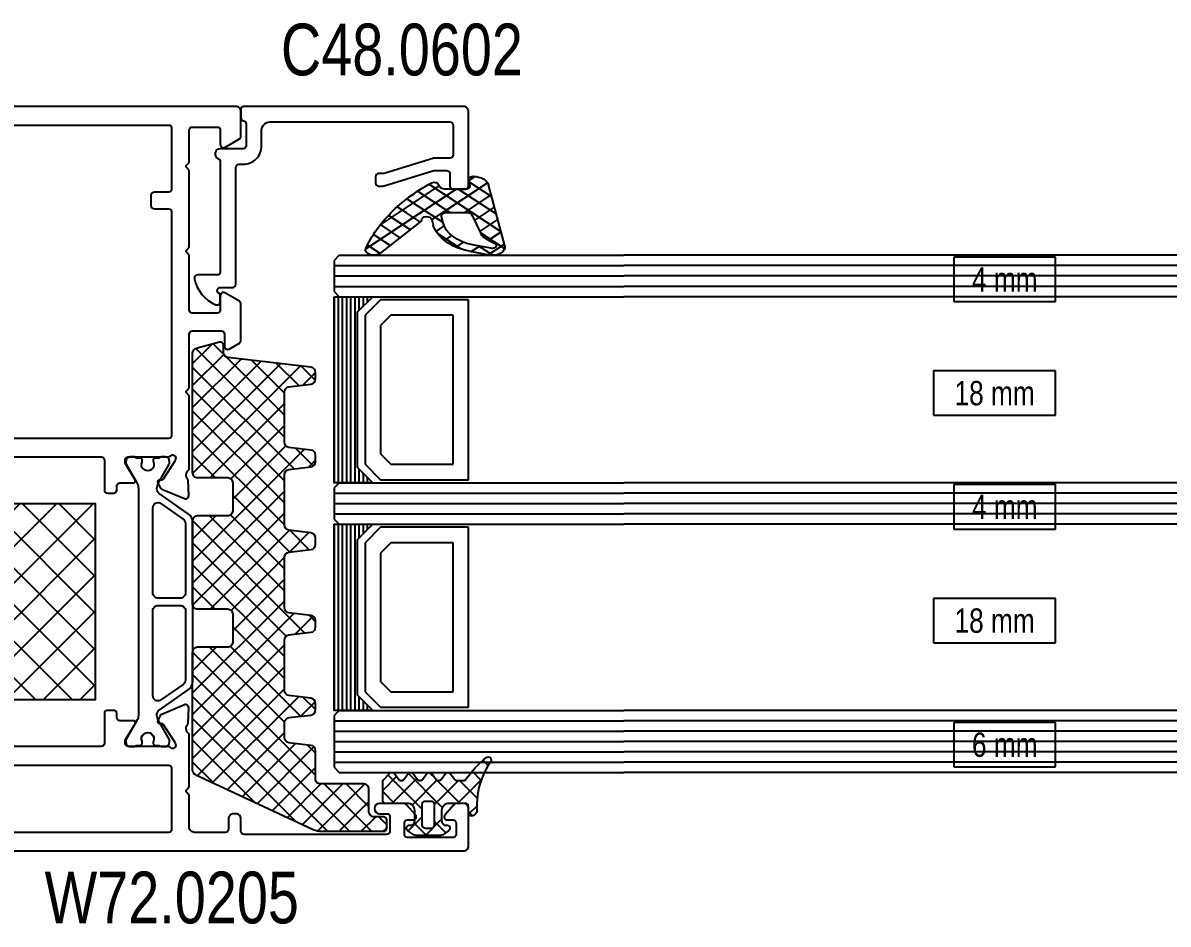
# Model space of a CAD drawing. Header units: millimetres. Extents: x -83618 to -12593, y -3271 to 55593.
# Drawn here: x -13627.3 to -13516.6, y -2825.1 to -2737.9 of the extents above; entities that cross this region are included whole.
import ezdxf
from ezdxf.enums import TextEntityAlignment as Align

# ---------------------------------------------------------------- set-up
doc = ezdxf.new("R2010")
doc.units = ezdxf.units.MM
doc.styles.add('ORGADATA', font='arial.ttf', dxfattribs={"oblique": 1})

# ---------------------------------------------------------------- blocks, each defined once
blk = doc.blocks.new('*U97')
at = {"color": 7, "linetype": 'Continuous'}
for p, q in [((10431.460019, 6031.571292), (10447.104642, 6047.215914)), ((10431.460019, 6035.106826), (10443.569108, 6047.215914)), ((10431.460019, 6038.64236), (10440.033574, 6047.215914)), ((10431.460019, 6042.177893), (10436.49804, 6047.215914)), ((10431.460019, 6045.713427), (10432.962506, 6047.215914)), ((10431.460019, 6028.035758), (10450.459981, 6047.035719)), ((10432.782311, 6047.215914), (10450.459981, 6029.538245)), ((10436.317845, 6047.215914), (10450.459981, 6033.073779)), ((10439.853379, 6047.215914), (10450.459981, 6036.609313)), ((10443.388913, 6047.215914), (10450.459981, 6040.144847)), ((10446.924447, 6047.215914), (10450.459981, 6043.68038)), ((10431.460019, 6045.002673), (10450.459981, 6026.002711)), ((10431.460019, 6024.500224), (10450.459981, 6043.500186)), ((10431.460019, 6041.467139), (10450.459981, 6022.467177)), ((10431.460019, 6020.96469), (10450.459981, 6039.964652)), ((10431.460019, 6037.931605), (10450.459981, 6018.931643)), ((10431.460019, 6017.429156), (10450.459981, 6036.429118)), ((10431.460019, 6034.396071), (10450.459981, 6015.396109)), ((10432.782311, 6015.215914), (10450.459981, 6032.893584)), ((10431.460019, 6030.860537), (10447.104642, 6015.215914)), ((10436.317845, 6015.215914), (10450.459981, 6029.35805)), ((10431.460019, 6027.325003), (10443.569108, 6015.215914)), ((10439.853379, 6015.215914), (10450.459981, 6025.822516)), ((10431.460019, 6023.789469), (10440.033574, 6015.215914)), ((10443.388913, 6015.215914), (10450.459981, 6022.286982)), ((10431.460019, 6020.253935), (10436.49804, 6015.215914)), ((10446.924447, 6015.215914), (10450.459981, 6018.751448)), ((10431.460019, 6016.718401), (10432.962506, 6015.215914)), ((10450.45291, 6015.208843), (10450.467052, 6015.222985))]:
    blk.add_line(p, q, dxfattribs=at)
blk = doc.blocks.new('ATN-W72-0205', base_point=(10416.86, 5994.3))
at = {"color": 1, "linetype": 'Continuous'}
for points in [[(10416.86, 6016.8), (10416.86, 6082.8, -0.414312), (10417.360167, 6083.3), (10420.96, 6083.3, -0.414214), (10421.46, 6082.8), (10421.46, 6082.22517, -0.214783), (10421.291389, 6081.850762), (10420.358833, 6081.025355, -0.646742), (10419.86, 6081.250302), (10419.86, 6081.8, 0.414214), (10419.56, 6082.1), (10418.46, 6082.1, 0.414214), (10418.16, 6081.8), (10418.16, 6077.4, 0.414214), (10418.46, 6077.1), (10419.56, 6077.1, 0.414214), (10419.86, 6077.4), (10419.86, 6077.95, -0.646515), (10420.358916, 6078.174572), (10421.291389, 6077.349238, -0.214783), (10421.46, 6076.97483), (10421.46, 6074.7, -1), (10420.46, 6074.7), (10420.46, 6075.4, 0.414299), (10420.159913, 6075.7), (10418.76, 6075.7, 0.414299), (10418.46, 6075.399913), (10418.46, 6061.6, 0.414313), (10418.760102, 6061.3), (10419.96, 6061.3, -0.414256), (10420.46, 6060.799928), (10420.46, 6060.6, -0.414214), (10419.96, 6060.1), (10418.96, 6060.1, 0.414333), (10418.66, 6059.799878), (10418.66, 6056.8, 0.414214), (10419.16, 6056.3), (10422.194315, 6056.3, -0.199017), (10422.335793, 6056.241364), (10422.518579, 6056.058579, 0.198951), (10422.66003, 6056, 0.198951), (10422.801463, 6056.05862), (10422.984264, 6056.241421, -0.199078), (10423.125813, 6056.3), (10428.165222, 6056.3, 0.334069), (10428.955045, 6056.030466, -0.264652), (10429.206956, 6056.187397), (10430.701184, 6056.246737, -0.548826), (10430.989724, 6055.830901), (10430.073142, 6053.642511, -0.176435), (10429.933796, 6053.491703), (10429.476479, 6053.255924, -0.577643), (10429.185064, 6053.443376), (10429.193292, 6053.61621, 0.268083), (10429.101558, 6053.794028), (10427.37507, 6054.903513, 0.065641), (10427.304112, 6054.936925), (10427.151339, 6054.985757), (10427.06, 6055, 0.6885), (10426.86, 6054.476393, -0.213538), (10426.96, 6054.252652), (10426.96, 6050.4, 0.414449), (10427.260241, 6050.1), (10427.475923, 6050.1, 0.137642), (10427.631994, 6050.143794), (10429.156061, 6051.07087, -0.58523), (10429.46, 6050.899867), (10429.46, 6049.6, 0.414288), (10429.760076, 6049.3), (10430.16, 6049.3, -0.414214), (10430.46, 6049), (10430.46, 6048.4, -0.414214), (10430.16, 6048.1), (10427.26, 6048.1, 0.414345), (10426.96, 6047.799865), (10426.96, 6018.8, 0.414345), (10427.260135, 6018.5), (10430.16, 6018.5, -0.414296), (10430.46, 6018.199916), (10430.46, 6017.6, -0.414214), (10430.16, 6017.3), (10429.76, 6017.3, 0.414319), (10429.46, 6016.999892), (10429.46, 6015.7, -0.58523), (10429.155948, 6015.529199), (10427.631831, 6016.456306, 0.13748), (10427.475923, 6016.5), (10427.26, 6016.5, 0.414214), (10426.96, 6016.2), (10426.96, 6012.347214, -0.213422), (10426.86, 6012.123607, 0.6885), (10427.06, 6011.6), (10427.151339, 6011.614243), (10427.304223, 6011.66311, 0.065614), (10427.375141, 6011.696533), (10429.101642, 6012.806026, 0.267949), (10429.193292, 6012.98379), (10429.185055, 6013.156799, -0.577628), (10429.476627, 6013.343999), (10429.933908, 6013.10824, -0.176593), (10430.073262, 6012.957204), (10430.989798, 6010.768923, -0.548899), (10430.700926, 6010.353273), (10429.206956, 6010.412603, -0.264652), (10428.955045, 6010.569534, 0.334069), (10428.165222, 6010.3), (10427.06, 6010.3, 0.6885), (10426.86, 6009.776393, -0.213543), (10426.96, 6009.552647), (10426.96, 6007.8, -0.414214), (10426.46, 6007.3), (10425.46, 6007.3, -0.414214), (10424.96, 6007.8), (10424.96, 6016, 0.41433), (10424.659881, 6016.3), (10422.125685, 6016.3, -0.199066), (10421.984181, 6016.358662), (10421.801421, 6016.541421, 0.414363), (10421.518506, 6016.541349), (10421.335736, 6016.358579, -0.198989), (10421.194256, 6016.3), (10417.36, 6016.3, -0.414349), (10416.86, 6016.8)], [(10488.86, 6060.8), (10488.86, 5994.8, -0.414253), (10488.359932, 5994.3), (10484.76, 5994.3, -0.414341), (10484.26, 5994.800218), (10484.26, 5995.37483, -0.214906), (10484.428787, 5995.749394), (10485.361167, 5996.574645, -0.646646), (10485.86, 5996.349779), (10485.86, 5995.8, 0.414399), (10486.160189, 5995.5), (10487.26, 5995.5, 0.41429), (10487.56, 5995.800078), (10487.56, 6000.2, 0.414322), (10487.259889, 6000.5), (10486.16, 6000.5, 0.41443), (10485.86, 6000.199778), (10485.86, 5999.65, -0.646516), (10485.361083, 5999.425429), (10484.428611, 6000.250762, -0.214783), (10484.26, 6000.62517), (10484.26, 6002.9, -1), (10485.26, 6002.9), (10485.26, 6002.2, 0.414384), (10485.560174, 6001.9), (10486.96, 6001.9, 0.414214), (10487.26, 6002.2), (10487.26, 6016, 0.414214), (10486.96, 6016.3), (10484.525685, 6016.3, -0.199066), (10484.384181, 6016.358662), (10484.201421, 6016.541421, 0.4143), (10483.918537, 6016.54138), (10483.735736, 6016.358579, -0.199001), (10483.594246, 6016.3), (10481.06, 6016.3, 0.41428), (10480.76, 6015.999932), (10480.76, 6010.8, -0.414261), (10480.259918, 6010.3), (10468.325685, 6010.3, -0.19919), (10468.184113, 6010.35873), (10468.001421, 6010.541421, 0.41458), (10467.718402, 6010.541244), (10467.535736, 6010.358579, -0.198989), (10467.394256, 6010.3), (10453.754778, 6010.3, 0.334069), (10452.964955, 6010.569534, -0.264652), (10452.713044, 6010.412603), (10451.218816, 6010.353263, -0.548687), (10450.930226, 6010.768981), (10451.846858, 6012.957489, -0.176378), (10451.986145, 6013.108267), (10452.443521, 6013.344076, -0.577766), (10452.734933, 6013.15655), (10452.726708, 6012.98379, 0.268062), (10452.818428, 6012.80598), (10454.54493, 6011.696487, 0.065684), (10454.615937, 6011.663059), (10454.768661, 6011.614243), (10454.86, 6011.6, 0.6885), (10455.06, 6012.123607, -0.213422), (10454.96, 6012.347214), (10454.96, 6016.2, 0.414475), (10454.659732, 6016.5), (10454.444077, 6016.5, 0.137682), (10454.287965, 6016.456182), (10452.763939, 6015.52913, -0.585007), (10452.46, 6015.7), (10452.46, 6017, 0.414319), (10452.159892, 6017.3), (10451.76, 6017.3, -0.414354), (10451.46, 6017.600144), (10451.46, 6018.2, -0.414436), (10451.760228, 6018.5), (10454.66, 6018.5, 0.414345), (10454.96, 6018.800135), (10454.96, 6047.8, 0.414345), (10454.659865, 6048.1), (10451.76, 6048.1, -0.414354), (10451.46, 6048.400144), (10451.46, 6049, -0.414459), (10451.760252, 6049.3), (10452.16, 6049.3, 0.414214), (10452.46, 6049.6), (10452.46, 6050.9, -0.585393), (10452.764135, 6051.070751), (10454.288169, 6050.143694, 0.137642), (10454.444268, 6050.1), (10454.66, 6050.1, 0.414457), (10454.96, 6050.400249), (10454.96, 6054.252786, -0.213422), (10455.06, 6054.476393, 0.6885), (10454.86, 6055), (10454.768661, 6054.985757), (10454.615777, 6054.93689, 0.06565), (10454.544823, 6054.903444), (10452.818358, 6053.793974, 0.268029), (10452.726711, 6053.61615), (10452.734945, 6053.443201, -0.577738), (10452.443314, 6053.256031), (10451.986092, 6053.49176, -0.176327), (10451.846858, 6053.642511), (10450.930202, 6055.831077, -0.548707), (10451.218897, 6056.246734), (10452.713044, 6056.187397, -0.264754), (10452.96501, 6056.030364, 0.334069), (10453.754891, 6056.300025), (10460.794315, 6056.3, -0.199219), (10460.935903, 6056.241254), (10461.118579, 6056.058579, 0.414473), (10461.401546, 6056.058704), (10461.584264, 6056.241421, -0.199076), (10461.725812, 6056.3), (10466.86, 6056.3, 0.414279), (10467.16, 6056.600067), (10467.16, 6059.4, 0.414284), (10466.859928, 6059.7), (10465.66, 6059.7, -0.577472), (10465.400247, 6060.150095), (10465.977543, 6061.15, -0.268011), (10466.23742, 6061.3), (10469.75171, 6061.3, -0.268011), (10470.011552, 6061.14994), (10470.819808, 6059.75, -0.577423), (10470.559935, 6059.3), (10469.16, 6059.3, 0.414214), (10468.86, 6059), (10468.86, 6056.6, 0.414325), (10469.160114, 6056.3), (10474.394315, 6056.3, -0.198998), (10474.535783, 6056.241375), (10474.718579, 6056.058579, 0.414214), (10475.001421, 6056.058579), (10475.184264, 6056.241421, -0.199076), (10475.325812, 6056.3), (10482.594315, 6056.3, -0.199153), (10482.735867, 6056.24129), (10482.918579, 6056.058579, 0.414487), (10483.201553, 6056.058711), (10483.384264, 6056.241421, -0.199045), (10483.525788, 6056.3), (10486.56, 6056.3, 0.414292), (10486.86, 6056.60008), (10486.86, 6059, 0.414214), (10486.56, 6059.3), (10485.16, 6059.3, -0.577444), (10484.900235, 6059.750073), (10485.708483, 6061.15, -0.267983), (10485.968328, 6061.3), (10488.36, 6061.3, -0.414214), (10488.86, 6060.8)], [(10424.859917, 6054.6), (10418.96, 6054.6, 0.414294), (10418.66, 6054.299917), (10418.66, 6018.3, 0.414214), (10418.96, 6018), (10424.86, 6018, 0.414214), (10425.16, 6018.3), (10425.16, 6054.3, 0.414294), (10424.859917, 6054.6)], [(10456.847914, 6054.512179, 0.198969), (10456.76, 6054.3), (10456.76, 6012.300222, 0.41443), (10457.06, 6012), (10478.65991, 6012, 0.414302), (10478.96, 6012.3), (10478.96, 6019.7, -0.414298), (10479.260086, 6020), (10480.259739, 6020, -0.414468), (10480.56, 6019.7), (10480.56, 6018.300123, 0.414334), (10480.86, 6018), (10486.76, 6018, 0.414214), (10487.06, 6018.3), (10487.06, 6054.299917, 0.414294), (10486.76, 6054.6), (10480.860083, 6054.6, 0.414294), (10480.56, 6054.3), (10480.56, 6052.900261, -0.414468), (10480.26, 6052.6), (10479.26021, 6052.6, -0.414418), (10478.96, 6052.9), (10478.96, 6054.299877, 0.414334), (10478.66, 6054.6), (10457.060132, 6054.6, 0.198969), (10456.847914, 6054.512179)]]:
    blk.add_lwpolyline(points, format="xyb", close=True, dxfattribs=at)
at = {"color": 4, "linetype": 'Continuous'}
for points in [[(10433.274834, 6056.636843), (10448.645166, 6056.636843, -0.244698), (10449.464318, 6056.210419), (10451.434087, 6053.397297, 0.120638), (10451.612908, 6053.240518, 0.120638), (10451.843931, 6053.184086), (10451.95359, 6053.184086, 0.131705), (10452.45377, 6053.318164), (10454.25359, 6054.357291, -0.131758), (10454.353673, 6054.384086), (10454.56, 6054.384086, -0.414325), (10454.96, 6053.983933), (10454.96, 6053.584086, -0.236063), (10454.860004, 6053.384088), (10454.86, 6053.059083, -0.4444), (10454.584553, 6052.810384, -0.131865), (10454.456601, 6052.831066, 1.547503), (10454.456428, 6051.737027, -0.13206), (10454.584553, 6051.757787, -0.444404), (10454.86, 6051.509086), (10454.86, 6051.184086, -0.267949), (10454.96, 6051.01088), (10454.96, 6050.584086, -0.414214), (10454.56, 6050.184086), (10454.35359, 6050.184086, -0.13748), (10454.249651, 6050.213215), (10452.763939, 6051.07087), (10452.453843, 6051.249965, 0.131747), (10451.953511, 6051.384086), (10429.96641, 6051.384086, 0.131667), (10429.466359, 6051.250082), (10427.66641, 6050.210881, -0.131652), (10427.56641, 6050.184086), (10427.36, 6050.184086, -0.414268), (10426.96, 6050.58416), (10426.96, 6051.01088, -0.267949), (10427.06, 6051.184086), (10427.06, 6051.509086, -0.444563), (10427.335579, 6051.757774, -0.13206), (10427.46368, 6051.736949, 1.547233), (10427.463443, 6052.831116, -0.132059), (10427.33532, 6052.810424, -0.444568), (10427.060053, 6053.059345), (10427.059996, 6053.384088, -0.236063), (10426.96, 6053.584086), (10426.96, 6053.984086, -0.414214), (10427.36, 6054.384086), (10427.56641, 6054.384086, -0.131802), (10427.666512, 6054.357232), (10429.46641, 6053.31806, 0.13167), (10429.96648, 6053.184086), (10430.076337, 6053.184086, 0.244735), (10430.485952, 6053.397354), (10432.455682, 6056.210419, -0.244698), (10433.274834, 6056.636843)], [(10440.61, 6053.284283), (10440.61, 6055.436843, 0.41428), (10440.109887, 6055.936843), (10433.378947, 6055.936843, 0.244698), (10432.969371, 6055.723631), (10431.46107, 6053.569554, 0.60687), (10431.870726, 6052.782765), (10440.11008, 6052.784086, 0.414282), (10440.61, 6053.284283)], [(10450.492786, 6053.05175, 0.279761), (10450.45893, 6053.569554), (10448.950629, 6055.723631, 0.244698), (10448.541053, 6055.936843), (10441.81016, 6055.936843, 0.414308), (10441.31, 6055.436843), (10441.31, 6053.284086, 0.414261), (10441.81008, 6052.784086), (10450.049036, 6052.782765, 0.279761), (10450.492786, 6053.05175)], [(10448.645166, 6009.963157), (10433.274834, 6009.963157, -0.244712), (10432.455653, 6010.389622), (10430.485913, 6013.202703, 0.120571), (10430.307211, 6013.35942, 0.120571), (10430.076337, 6013.415914), (10429.96641, 6013.415914, 0.131652), (10429.46641, 6013.28194), (10427.66641, 6012.242709, -0.131652), (10427.56641, 6012.215914), (10427.36, 6012.215914, -0.414214), (10426.96, 6012.615914), (10426.96, 6013.015914, -0.236063), (10427.059996, 6013.215912), (10427.06, 6013.540917, -0.4444), (10427.335447, 6013.789616, -0.132059), (10427.463573, 6013.768855, 1.547233), (10427.463572, 6014.862973, -0.13206), (10427.335447, 6014.842213, -0.444563), (10427.06, 6015.091047), (10427.06, 6015.415914, -0.267949), (10426.96, 6015.58912), (10426.96, 6016.015914, -0.414318), (10427.360143, 6016.415914), (10427.56641, 6016.415914, -0.131758), (10427.666482, 6016.389078), (10429.46641, 6015.349889, 0.131701), (10429.966601, 6015.215914), (10451.95359, 6015.215914, 0.131756), (10452.453941, 6015.350092), (10452.763939, 6015.52913), (10454.249651, 6016.386785, -0.137645), (10454.353719, 6016.415914), (10454.56, 6016.415914, -0.414307), (10454.96, 6016.015786), (10454.96, 6015.58912, -0.131652), (10454.933205, 6015.48912, -0.131652), (10454.86, 6015.415914), (10454.86, 6015.090914, -0.444404), (10454.584553, 6014.842213, -0.13206), (10454.456428, 6014.862973, 1.547503), (10454.456601, 6013.768934, -0.131865), (10454.584553, 6013.789616, -0.4444), (10454.86, 6013.540917), (10454.860004, 6013.215912, -0.236224), (10454.96, 6013.015762), (10454.96, 6012.615914, -0.414307), (10454.559872, 6012.215914), (10454.35359, 6012.215914, -0.131785), (10454.253499, 6012.242762), (10452.45359, 6013.28194, 0.13167), (10451.95352, 6013.415914), (10451.843663, 6013.415914, 0.24475), (10451.434031, 6013.202622), (10449.464318, 6010.389581, -0.244698), (10448.645166, 6009.963157)], [(10431.427159, 6013.548145, 0.279697), (10431.46107, 6013.030446), (10432.969371, 6010.876369, 0.244698), (10433.378947, 6010.663157), (10440.11, 6010.663157, 0.41428), (10440.61, 6011.16327), (10440.61, 6013.315801, 0.414233), (10440.11008, 6013.815914), (10431.870726, 6013.817235, 0.279697), (10431.427159, 6013.548145)], [(10450.049274, 6013.817235), (10441.810178, 6013.815914, 0.414318), (10441.31, 6013.315914), (10441.31, 6011.163343, 0.414322), (10441.81, 6010.663157), (10448.541053, 6010.663157, 0.244772), (10448.950708, 6010.876482), (10450.458884, 6013.030381, 0.606925), (10450.049274, 6013.817235)]]:
    blk.add_lwpolyline(points, format="xyb", close=True, dxfattribs=at)
at = {"color": 7, "linetype": 'Continuous'}
blk.add_lwpolyline([(10450.459981, 6015.215914), (10450.459981, 6047.215914), (10431.460019, 6047.215914), (10431.460019, 6015.215914), (10450.459981, 6015.215914)], close=True, dxfattribs=at)
at = {"color": 7}
blk.add_blockref('*U97', (0, 0), dxfattribs=at)
blk = doc.blocks.new('*U20')
at = {"color": 3, "linetype": 'Continuous'}
for p, q in [((2413.38, 1118.497931), (2413.732069, 1118.85)), ((2414.023952, 1118.85), (2414.78, 1118.093952)), ((2413.38, 1116.37661), (2414.78, 1117.77661)), ((2413.38, 1117.372632), (2417.966, 1112.786632)), ((2413.38, 1114.25529), (2416.24871, 1117.124)), ((2415.749952, 1117.124), (2417.966, 1114.907952)), ((2413.419168, 1112.173138), (2417.95817, 1116.71214)), ((2413.38, 1115.251312), (2428.581312, 1100.05)), ((2414.051322, 1110.683971), (2417.966, 1114.598649)), ((2413.38, 1113.129991), (2426.459991, 1100.05)), ((2414.725933, 1109.237262), (2417.966, 1112.477329)), ((2415.400545, 1107.790553), (2419.559991, 1111.95)), ((2416.075156, 1106.343844), (2421.542456, 1111.811144)), ((2418.802632, 1111.95), (2430.702142, 1100.05049)), ((2420.923952, 1111.95), (2421.738627, 1111.135325)), ((2424.50886, 1110.534907), (2425.901513, 1111.927561)), ((2425.166593, 1111.95), (2426.336687, 1110.779906)), ((2432.443416, 1109.984182), (2434.176241, 1111.717008)), ((2433.651875, 1111.95), (2434.271239, 1111.330635)), ((2448.599089, 1111.290613), (2449.258476, 1111.95)), ((2448.712967, 1111.73815), (2450.426922, 1110.024195)), ((2456.533645, 1110.739888), (2457.743758, 1111.95)), ((2457.001145, 1111.935253), (2458.361474, 1110.574924)), ((2424.503702, 1110.491571), (2431.26556, 1103.729713)), ((2432.5554, 1110.925154), (2443.428223, 1100.052331)), ((2439.479797, 1100.05), (2450.323443, 1110.893647)), ((2440.377972, 1109.433457), (2442.271742, 1111.327227)), ((2440.607099, 1111.358737), (2442.49237, 1109.473466)), ((2447.976011, 1100.060933), (2458.375144, 1110.460066)), ((2414.354178, 1110.034493), (2424.338671, 1100.05)), ((2416.749767, 1104.897135), (2421.874129, 1110.021497)), ((2418.09899, 1102.003718), (2426.39396, 1110.298687)), ((2424.630554, 1100.05), (2434.445661, 1109.865106)), ((2434.88, 1101.814164), (2442.497361, 1109.431526)), ((2440.381491, 1109.463024), (2445.894515, 1103.95)), ((2448.433189, 1109.896607), (2458.279797, 1100.05)), ((2456.484887, 1110.330191), (2458.648053, 1108.167025)), ((2417.424379, 1103.450426), (2422.923952, 1108.95)), ((2418.773602, 1100.557009), (2427.166593, 1108.95)), ((2420.387913, 1100.05), (2429.287913, 1108.95)), ((2422.509234, 1100.05), (2431.409234, 1108.95)), ((2423.921864, 1108.952088), (2431.18, 1101.693952)), ((2426.751875, 1100.05), (2435.651875, 1108.95)), ((2428.166593, 1108.95), (2433.166593, 1103.95)), ((2430.287913, 1108.95), (2439.187913, 1100.05)), ((2432.245945, 1109.113289), (2441.309234, 1100.05)), ((2432.773195, 1103.95), (2437.773195, 1108.95)), ((2434.740736, 1103.796221), (2439.894855, 1108.95034)), ((2435.253439, 1100.066283), (2444.137156, 1108.95)), ((2436.651875, 1108.95), (2443.88, 1101.721875)), ((2437.358476, 1100.05), (2446.258476, 1108.95)), ((2438.773195, 1108.95), (2443.9771, 1103.746094)), ((2443.015836, 1108.95), (2451.915836, 1100.05)), ((2445.137156, 1108.95), (2454.037156, 1100.05)), ((2445.501117, 1103.95), (2450.646402, 1109.095285)), ((2447.258476, 1108.95), (2456.158476, 1100.05)), ((2447.454135, 1103.781697), (2452.622437, 1108.95)), ((2447.58, 1101.786242), (2454.743758, 1108.95)), ((2450.086398, 1100.05), (2458.600763, 1108.564365)), ((2451.501117, 1108.95), (2460.067841, 1100.383276)), ((2453.622437, 1108.95), (2459.26246, 1103.309978)), ((2455.743758, 1108.95), (2458.934631, 1105.759126)), ((2416.207658, 1106.059693), (2422.217351, 1100.05)), ((2452.207719, 1100.05), (2458.826382, 1106.668663)), ((2454.329039, 1100.05), (2459.052001, 1104.772962)), ((2456.450359, 1100.05), (2459.494865, 1103.094506)), ((2459.461059, 1103.111378), (2460.517375, 1102.055062)), ((2418.061138, 1102.084893), (2420.09603, 1100.05)), ((2428.873195, 1100.05), (2431.18, 1102.356805)), ((2434.88, 1102.236593), (2437.066593, 1100.05)), ((2441.601117, 1100.05), (2443.88, 1102.328883)), ((2447.58, 1102.264515), (2449.794515, 1100.05)), ((2458.57168, 1100.05), (2460.495645, 1101.973965))]:
    blk.add_line(p, q, dxfattribs=at)
blk = doc.blocks.new('ATN-W72-0911', base_point=(2413.38, 1100.05))
at = {"color": 3, "linetype": 'Continuous'}
blk.add_lwpolyline([(2433.753492, 1111.95, -0.379935), (2434.25, 1111.509091), (2434.502098, 1109.390909, 0.379928), (2434.998594, 1108.95), (2439.876413, 1108.95, 0.37993), (2440.372909, 1109.390912), (2440.624992, 1111.509088, -0.37993), (2441.121488, 1111.95), (2441.753602, 1111.95, -0.379928), (2442.250098, 1111.509091), (2442.502195, 1109.390909, 0.379928), (2442.998691, 1108.95), (2447.876511, 1108.95, 0.37993), (2448.373007, 1109.390912), (2448.625089, 1111.509088, -0.379948), (2449.121618, 1111.95), (2449.753699, 1111.95, -0.37994), (2450.250198, 1111.50907), (2450.502293, 1109.390909, 0.379945), (2450.998818, 1108.95), (2455.876608, 1108.95, 0.379937), (2456.373106, 1109.390925), (2456.625187, 1111.509088, -0.379944), (2457.121708, 1111.95), (2457.753797, 1111.95, -0.379945), (2458.250297, 1111.509062), (2459.204586, 1103.490909, 0.379935), (2459.701093, 1103.05), (2460.393, 1103.05, -0.493178), (2460.68277, 1102.672324), (2460.079419, 1100.42059, -0.339454), (2459.596457, 1100.05), (2448.08, 1100.05, -0.414226), (2447.58, 1100.550021), (2447.58, 1103.45, 0.414214), (2447.08, 1103.95), (2444.38, 1103.95, 0.414223), (2443.88, 1103.449984), (2443.88, 1100.55, -0.414214), (2443.38, 1100.05), (2435.38, 1100.05, -0.414223), (2434.88, 1100.550015), (2434.88, 1103.45, 0.41424), (2434.379954, 1103.95), (2431.68, 1103.95, 0.414232), (2431.18, 1103.449968), (2431.18, 1100.55, -0.414214), (2430.68, 1100.05), (2419.328559, 1100.05, -0.291473), (2418.875405, 1100.338691), (2413.567384, 1111.721778, -0.10952), (2413.38, 1112.567034), (2413.38, 1118.55, -0.414267), (2413.680054, 1118.85), (2414.48, 1118.85, -0.414227), (2414.78, 1118.549987), (2414.78, 1117.624, 0.414214), (2415.28, 1117.124), (2417.466, 1117.124, -0.414214), (2417.966, 1116.624), (2417.966, 1112.45, 0.414238), (2418.466041, 1111.95), (2421.196659, 1111.95, -0.3792), (2421.693003, 1111.510355), (2421.951, 1109.389618, 0.379193), (2422.447356, 1108.95), (2423.876217, 1108.95, 0.37993), (2424.372714, 1109.390912), (2424.624796, 1111.509088, -0.379944), (2425.121316, 1111.95), (2425.753406, 1111.95, -0.379928), (2426.249902, 1111.509091), (2426.502, 1109.390909, 0.379947), (2426.998529, 1108.95), (2431.876315, 1108.95, 0.37993), (2432.372811, 1109.390912), (2432.624894, 1111.509088, -0.379945), (2433.121416, 1111.95), (2433.753492, 1111.95)], format="xyb", close=True, dxfattribs=at)
at = {"color": 7}
blk.add_blockref('*U20', (0, 0), dxfattribs=at)
blk = doc.blocks.new('ATN-C48-0602', base_point=(2573.81, 1322.63))
at = {"color": 1, "linetype": 'Continuous'}
blk.add_lwpolyline([(2585.61, 1340.13, -0.414247), (2585.31, 1340.430034), (2585.31, 1340.878886, -0.074332), (2585.323115, 1340.966619), (2586.796891, 1345.787124, 0.074313), (2586.81, 1345.874835), (2586.81, 1347.03, 0.414214), (2586.51, 1347.33), (2585.31, 1347.33, -0.414282), (2585.01, 1347.63007), (2585.01, 1348.83, -0.414214), (2585.31, 1349.13), (2592.51, 1349.13, -0.414233), (2593.01, 1348.629967), (2593.01, 1327.43, -0.414246), (2592.709967, 1327.13), (2591.91, 1327.13, -0.365977), (2591.614196, 1327.38, 0.365977), (2591.318392, 1327.63), (2589.21, 1327.63, 0.414234), (2588.91, 1327.32998), (2588.91, 1325.13, -0.824186), (2587.946475, 1324.94253, 0.305636), (2587.668325, 1325.13), (2577.01, 1325.13, 0.414272), (2576.71, 1324.829941), (2576.71, 1322.93, -0.475789), (2576.348762, 1322.636317, -0.247326), (2573.833145, 1324.714452, -0.535389), (2574.110014, 1325.13), (2574.690385, 1325.13, -0.267949), (2574.950192, 1324.98, 0.767327), (2575.51, 1325.13), (2575.51, 1326.33, -0.414228), (2575.810015, 1326.63), (2587.11, 1326.63, 0.414253), (2587.41, 1326.930041), (2587.41, 1327.33, -0.41422), (2589.210042, 1329.13), (2590.71, 1329.13, 0.414219), (2591.51, 1329.930014), (2591.51, 1347.33, 0.414241), (2591.209972, 1347.63), (2588.31, 1347.63, 0.414214), (2588.01, 1347.33), (2588.01, 1345.874835, -0.074313), (2587.996891, 1345.787124), (2586.523105, 1340.966586, 0.074337), (2586.51, 1340.878846), (2586.51, 1340.43, -0.414253), (2586.20996, 1340.13), (2585.61, 1340.13)], format="xyb", close=True, dxfattribs=at)
blk = doc.blocks.new('*U22')
at = {"color": 3, "linetype": 'Continuous'}
for p, q in [((4312.298521, 2840.113045), (4313.849942, 2841.664465)), ((4313.190256, 2841.695807), (4315.53585, 2839.350214)), ((4314.441978, 2840.135181), (4315.653284, 2841.346487)), ((4315.662526, 2841.344857), (4322.634922, 2834.372461)), ((4315.720204, 2839.292087), (4317.456627, 2841.028509)), ((4317.333009, 2838.783571), (4319.259969, 2840.710531)), ((4318.237966, 2840.890738), (4321.922665, 2837.206039)), ((4312.230089, 2840.534653), (4313.619444, 2839.145299)), ((4318.335959, 2835.543881), (4322.837742, 2840.045664)), ((4318.505955, 2837.835197), (4321.063311, 2840.392553)), ((4320.813406, 2840.436618), (4323.005276, 2838.244749)), ((4312.774461, 2838.467664), (4313.581898, 2839.275101)), ((4323.138498, 2838.225099), (4323.760468, 2838.847069)), ((4313.123109, 2837.520313), (4315.443133, 2835.200289)), ((4313.419944, 2836.991826), (4314.147681, 2837.719564)), ((4314.414622, 2835.865184), (4315.125226, 2836.575788)), ((4318.398197, 2833.484798), (4321.922665, 2837.009266)), ((4318.505955, 2836.380108), (4321.616654, 2833.269409)), ((4315.739268, 2835.06851), (4316.524618, 2835.85386)), ((4317.018792, 2835.745951), (4318.370715, 2834.394028)), ((4317.440659, 2834.64858), (4318.335959, 2835.543881)), ((4318.460435, 2831.425716), (4322.405683, 2835.370964)), ((4318.370715, 2834.394028), (4320.5175, 2832.247242)), ((4313.180311, 2828.266912), (4318.398197, 2833.484798)), ((4317.093622, 2833.5498), (4318.436832, 2832.20659)), ((4315.945339, 2832.576763), (4318.072337, 2830.449766)), ((4318.436832, 2832.20659), (4319.336783, 2831.30664)), ((4314.797979, 2831.602803), (4316.720306, 2829.680476)), ((4316.709716, 2829.674997), (4318.460435, 2831.425716)), ((4312.50332, 2829.654821), (4313.726973, 2828.431168)), ((4313.650619, 2830.628843), (4315.274752, 2829.004709))]:
    blk.add_line(p, q, dxfattribs=at)
blk = doc.blocks.new('ATN-FRK-192', base_point=(4321.922628, 2838.2))
at = {"color": 3, "linetype": 'Continuous'}
for points in [[(4316.710778, 2834.784025, -0.283705), (4312.819839, 2838.310784), (4312.277256, 2840.18656, -0.555068), (4313.638378, 2841.701769), (4322.533137, 2840.133383, -0.364016), (4323.772665, 2838.655931), (4323.772665, 2838.594889, -0.457932), (4323.314106, 2838.199198), (4322.381031, 2838.336821, 0.457809), (4321.922665, 2837.94107), (4321.922665, 2835.896872, 0.315336), (4322.251719, 2835.427002), (4322.622392, 2835.292088, -0.553881), (4322.781503, 2834.545933, -0.073507), (4318.482012, 2830.711861, -0.073507), (4313.25717, 2828.285596, -0.811041), (4312.512327, 2829.662581), (4317.065303, 2833.527467, -0.182761), (4317.398489, 2833.646192, 0.921031), (4317.499208, 2834.637715), (4316.710778, 2834.784025)], [(4318.330757, 2835.715984, 0.21938), (4318.505955, 2836.096171), (4318.505955, 2838.047128, 0.327333), (4318.156308, 2838.523986), (4315.349789, 2839.408878, -0.147845), (4314.632829, 2839.898321), (4313.960882, 2840.732258, 0.819057), (4313.265141, 2840.370169), (4313.780459, 2838.58865, 0.290928), (4316.998423, 2835.74917), (4317.927891, 2835.602252, 0.21938), (4318.330757, 2835.715984)]]:
    blk.add_lwpolyline(points, format="xyb", close=True, dxfattribs=at)
at = {"color": 7}
blk.add_blockref('*U22', (0, 0), dxfattribs=at)
blk = doc.blocks.new('*U110')
at = {"color": 7, "linetype": 'Continuous'}
for p, q in [((1317.100098, 90.117043), (1317.100098, 72.117043)), ((1317.500098, 90.117043), (1317.500098, 72.117043)), ((1317.900098, 90.117043), (1317.900098, 72.117043)), ((1318.300098, 90.117043), (1318.300098, 72.117043)), ((1318.700098, 90.117043), (1318.700098, 72.117043)), ((1319.100098, 90.117043), (1319.100098, 72.117043)), ((1319.500098, 90.117043), (1319.500098, 88.767043)), ((1319.900098, 90.117043), (1319.900098, 89.167043)), ((1320.300098, 90.117043), (1320.300098, 89.567043)), ((1320.700098, 90.117043), (1320.700098, 89.967043)), ((1319.500098, 73.467043), (1319.500098, 72.117043)), ((1319.900098, 73.067043), (1319.900098, 72.117043)), ((1320.300098, 72.667043), (1320.300098, 72.117043)), ((1320.700098, 72.267043), (1320.700098, 72.117043))]:
    blk.add_line(p, q, dxfattribs=at)
blk = doc.blocks.new('*U111')
at = {"color": 7, "linetype": 'Continuous'}
for p, q in [((1317.100098, 68.117043), (1317.100098, 50.117043)), ((1317.500098, 68.117043), (1317.500098, 50.117043)), ((1317.900098, 68.117043), (1317.900098, 50.117043)), ((1318.300098, 68.117043), (1318.300098, 50.117043)), ((1318.700098, 68.117043), (1318.700098, 50.117043)), ((1319.100098, 68.117043), (1319.100098, 50.117043)), ((1319.500098, 68.117043), (1319.500098, 66.767043)), ((1319.900098, 68.117043), (1319.900098, 67.167043)), ((1320.300098, 68.117043), (1320.300098, 67.567043)), ((1320.700098, 68.117043), (1320.700098, 67.967043)), ((1319.500098, 51.467043), (1319.500098, 50.117043)), ((1319.900098, 51.067043), (1319.900098, 50.117043)), ((1320.300098, 50.667043), (1320.300098, 50.117043)), ((1320.700098, 50.267043), (1320.700098, 50.117043))]:
    blk.add_line(p, q, dxfattribs=at)
blk = doc.blocks.new('*U23')
at = {"color": 3, "linetype": 'Continuous'}
for p, q in [((3217.617909, 1699.498471), (3218.120388, 1700.00095)), ((3218.684536, 1698.443779), (3219.544865, 1699.304108)), ((3219.509119, 1699.31692), (3221.79, 1697.036039)), ((3219.59, 1697.227922), (3221.287919, 1698.925841)), ((3222.047359, 1698.9), (3222.8408, 1698.106559)), ((3222.583398, 1698.1), (3222.980484, 1698.497086)), ((3219.566131, 1695.082733), (3221.79, 1697.306602)), ((3219.59, 1697.114719), (3221.754067, 1694.950652)), ((3218.790074, 1694.306676), (3219.363593, 1694.880195)), ((3218.885355, 1692.280636), (3221.84732, 1695.242601)), ((3219.543627, 1695.039771), (3221.944603, 1692.638796)), ((3221.754067, 1694.950652), (3221.904719, 1694.8)), ((3221.84732, 1695.242601), (3222.178064, 1695.573345)), ((3223.326039, 1695.5), (3224.89, 1693.936039)), ((3223.526039, 1694.8), (3224.622238, 1695.896199)), ((3223.692383, 1692.845023), (3224.89, 1694.042641)), ((3219.048775, 1690.322736), (3222.326039, 1693.6)), ((3219.374045, 1693.088033), (3221.79, 1690.672078)), ((3223.104719, 1693.6), (3224.452328, 1692.25239)), ((3219.190433, 1691.150325), (3220.540758, 1689.8)), ((3220.647359, 1689.8), (3221.79, 1690.942641))]:
    blk.add_line(p, q, dxfattribs=at)
blk = doc.blocks.new('ATN-FRK-29-01', base_point=(3221.79, 1698.1))
at = {"color": 3, "linetype": 'Continuous'}
for points in [[(3218.91002, 1695.859985, -0.500027), (3218.91, 1696.34), (3219.47, 1696.76, 0.236086), (3219.59, 1697.000021), (3219.59, 1697.6, 0.245804), (3219.461046, 1697.846461, -0.072391), (3217.355796, 1699.812521, -0.875086), (3217.766665, 1700.242466, 0.158732), (3221.888837, 1698.9), (3222.49, 1698.9, -0.414214), (3222.99, 1698.4), (3222.99, 1698.3, -0.414214), (3222.79, 1698.1), (3222.09, 1698.1, 0.414247), (3221.79, 1697.799966), (3221.79, 1696.2, 0.198912), (3221.995025, 1695.705025, 0.198912), (3222.49, 1695.5), (3223.49, 1695.5, 0.414252), (3223.89, 1695.900052), (3223.89, 1696, -0.739611), (3224.438559, 1696.167983), (3224.821412, 1695.601487, -0.149682), (3224.89, 1695.37751), (3224.89, 1693.02249, -0.149682), (3224.821412, 1692.798513), (3224.438559, 1692.232017, -0.739611), (3223.89, 1692.4), (3223.89, 1692.5, 0.41426), (3223.489936, 1692.9), (3222.49, 1692.9, 0.41423), (3221.79, 1692.199961), (3221.79, 1690.1, -0.414247), (3221.489966, 1689.8), (3219.670814, 1689.8, -0.1944), (3219.531871, 1689.856143), (3218.881586, 1690.484214, -0.461671), (3218.91, 1690.94), (3219.47, 1691.36, 0.500018), (3219.469986, 1691.84001), (3218.91, 1692.26, -0.500041), (3218.910032, 1692.740024), (3219.47, 1693.16, 0.500022), (3219.469983, 1693.640013), (3218.91, 1694.06, -0.500019), (3218.910015, 1694.540011), (3219.47, 1694.96, 0.5), (3219.47, 1695.44), (3218.91002, 1695.859985)], [(3221.677885, 1694.712149, 0.198934), (3221.59, 1694.5), (3221.59, 1693.900014, 0.414227), (3221.89, 1693.6), (3223.89, 1693.6, 0.414214), (3224.19, 1693.9), (3224.19, 1694.5, 0.414214), (3223.89, 1694.8), (3221.890049, 1694.8, 0.198934), (3221.677885, 1694.712149)]]:
    blk.add_lwpolyline(points, format="xyb", close=True, dxfattribs=at)
at = {"color": 7}
blk.add_blockref('*U23', (0, 0), dxfattribs=at)

msp = doc.modelspace()

# ---------------------------------------------------------------- linework, layer by layer
at = {"color": 4, "linetype": 'Continuous'}
for p, q in [((-13596.71744, -2760.37937), (-13597.21744, -2760.87937)), ((-13597.21744, -2760.87937), (-13597.21744, -2763.87937)), ((-13596.71744, -2760.37937), (-13569.21744, -2760.37937)), ((-13458.71744, -2760.37937), (-13569.21744, -2760.37937)), ((-13597.21744, -2761.37937), (-13569.21744, -2761.37937)), ((-13458.71744, -2761.37937), (-13569.21744, -2761.37937)), ((-13597.21744, -2762.37937), (-13569.21744, -2762.37937)), ((-13458.71744, -2762.37937), (-13569.21744, -2762.37937)), ((-13597.21744, -2763.37937), (-13569.21744, -2763.37937)), ((-13597.21744, -2763.87937), (-13596.71744, -2764.37937)), ((-13458.71744, -2763.37937), (-13569.21744, -2763.37937)), ((-13596.71744, -2764.37937), (-13569.21744, -2764.37937)), ((-13458.71744, -2764.37937), (-13569.21744, -2764.37937)), ((-13596.71744, -2782.37937), (-13597.21744, -2782.87937)), ((-13597.21744, -2782.87937), (-13597.21744, -2785.87937)), ((-13596.71744, -2782.37937), (-13569.21744, -2782.37937)), ((-13458.71744, -2782.37937), (-13569.21744, -2782.37937)), ((-13597.21744, -2783.37937), (-13569.21744, -2783.37937)), ((-13458.71744, -2783.37937), (-13569.21744, -2783.37937)), ((-13597.21744, -2784.37937), (-13569.21744, -2784.37937)), ((-13458.71744, -2784.37937), (-13569.21744, -2784.37937)), ((-13597.21744, -2785.37937), (-13569.21744, -2785.37937)), ((-13597.21744, -2785.87937), (-13596.71744, -2786.37937)), ((-13596.71744, -2786.37937), (-13569.21744, -2786.37937)), ((-13458.71744, -2785.37937), (-13569.21744, -2785.37937)), ((-13458.71744, -2786.37937), (-13569.21744, -2786.37937)), ((-13596.71744, -2804.37937), (-13597.21744, -2804.87937)), ((-13597.21744, -2804.87937), (-13597.21744, -2809.87937)), ((-13596.71744, -2804.37937), (-13569.21744, -2804.37937)), ((-13458.71744, -2804.37937), (-13569.21744, -2804.37937)), ((-13597.21744, -2805.37937), (-13569.21744, -2805.37937)), ((-13458.71744, -2805.37937), (-13569.21744, -2805.37937)), ((-13597.21744, -2806.37937), (-13569.21744, -2806.37937)), ((-13597.21744, -2807.37937), (-13569.21744, -2807.37937)), ((-13458.71744, -2806.37937), (-13569.21744, -2806.37937)), ((-13458.71744, -2807.37937), (-13569.21744, -2807.37937)), ((-13597.21744, -2808.37937), (-13569.21744, -2808.37937)), ((-13458.71744, -2808.37937), (-13569.21744, -2808.37937)), ((-13597.21744, -2809.37937), (-13569.21744, -2809.37937)), ((-13458.71744, -2809.37937), (-13569.21744, -2809.37937)), ((-13597.21744, -2809.87937), (-13596.71744, -2810.37937)), ((-13596.71744, -2810.37937), (-13569.21744, -2810.37937)), ((-13458.71744, -2810.37937), (-13569.21744, -2810.37937))]:
    msp.add_line(p, q, dxfattribs=at)
at = {"color": 3, "linetype": 'Continuous'}
for p, q in [((-13527.46744, -2760.55715), (-13537.29394, -2760.55715)), ((-13537.29394, -2760.55715), (-13537.29394, -2764.84974)), ((-13527.46744, -2764.84974), (-13527.46744, -2760.55715)), ((-13537.29394, -2764.84974), (-13527.46744, -2764.84974)), ((-13527.46744, -2771.55715), (-13539.25539, -2771.55715)), ((-13539.25539, -2771.55715), (-13539.25539, -2775.84974)), ((-13527.46744, -2775.84974), (-13527.46744, -2771.55715)), ((-13539.25539, -2775.84974), (-13527.46744, -2775.84974)), ((-13527.46744, -2782.55715), (-13537.29394, -2782.55715)), ((-13537.29394, -2782.55715), (-13537.29394, -2786.84974)), ((-13527.46744, -2786.84974), (-13527.46744, -2782.55715)), ((-13537.29394, -2786.84974), (-13527.46744, -2786.84974)), ((-13527.46744, -2793.55715), (-13539.25539, -2793.55715)), ((-13539.25539, -2793.55715), (-13539.25539, -2797.84974)), ((-13527.46744, -2797.84974), (-13527.46744, -2793.55715)), ((-13539.25539, -2797.84974), (-13527.46744, -2797.84974)), ((-13527.46744, -2805.55715), (-13537.29394, -2805.55715)), ((-13537.29394, -2805.55715), (-13537.29394, -2809.84974)), ((-13527.46744, -2809.84974), (-13527.46744, -2805.55715)), ((-13537.29394, -2809.84974), (-13527.46744, -2809.84974))]:
    msp.add_line(p, q, dxfattribs=at)
at = {"color": 7, "linetype": 'Continuous'}
for p, q in [((-13592.71744, -2764.67937), (-13594.21744, -2766.17937)), ((-13584.21744, -2764.67937), (-13592.71744, -2764.67937)), ((-13584.21744, -2782.07937), (-13584.21744, -2764.67937)), ((-13594.21744, -2766.17937), (-13594.21744, -2780.57937)), ((-13591.71744, -2766.17937), (-13592.71744, -2767.17937)), ((-13585.71744, -2766.17937), (-13591.71744, -2766.17937)), ((-13585.71744, -2780.57937), (-13585.71744, -2766.17937)), ((-13592.71744, -2767.17937), (-13592.71744, -2779.57937)), ((-13592.71744, -2779.57937), (-13591.71744, -2780.57937)), ((-13594.21744, -2780.57937), (-13592.71744, -2782.07937)), ((-13591.71744, -2780.57937), (-13585.71744, -2780.57937)), ((-13592.71744, -2782.07937), (-13584.21744, -2782.07937)), ((-13592.71744, -2786.67937), (-13594.21744, -2788.17937)), ((-13584.21744, -2786.67937), (-13592.71744, -2786.67937)), ((-13584.21744, -2804.07937), (-13584.21744, -2786.67937)), ((-13594.21744, -2788.17937), (-13594.21744, -2802.57937)), ((-13591.71744, -2788.17937), (-13592.71744, -2789.17937)), ((-13585.71744, -2788.17937), (-13591.71744, -2788.17937)), ((-13585.71744, -2802.57937), (-13585.71744, -2788.17937)), ((-13592.71744, -2789.17937), (-13592.71744, -2801.57937)), ((-13592.71744, -2801.57937), (-13591.71744, -2802.57937)), ((-13594.21744, -2802.57937), (-13592.71744, -2804.07937)), ((-13591.71744, -2802.57937), (-13585.71744, -2802.57937)), ((-13592.71744, -2804.07937), (-13584.21744, -2804.07937))]:
    msp.add_line(p, q, dxfattribs=at)
for points in [[(-13597.21744, -2764.37937), (-13593.46744, -2764.37937), (-13594.96744, -2765.87937), (-13594.96744, -2780.87937), (-13593.46744, -2782.37937), (-13597.21744, -2782.37937), (-13597.21744, -2764.37937)], [(-13597.21744, -2786.37937), (-13593.46744, -2786.37937), (-13594.96744, -2787.87937), (-13594.96744, -2802.87937), (-13593.46744, -2804.37937), (-13597.21744, -2804.37937), (-13597.21744, -2786.37937)]]:
    msp.add_lwpolyline(points, close=True, dxfattribs=at)

# ---------------------------------------------------------------- block references
at = {"color": 7, "extrusion": (0, 0, -1), "rotation": 90}
for name, p in [('ATN-W72-0205', (13673.21744, -2817.97937)), ('ATN-C48-0602', (13610.71744, -2765.17937)), ('ATN-W72-0911', (13610.91744, -2816.07937))]:
    msp.add_blockref(name, p, dxfattribs=at)
at = {"color": 7, "xscale": -0.6603020000000001, "rotation": 270}
msp.add_blockref('ATN-FRK-192', (-13584.21744, -2753.97937), dxfattribs=at)
at = {"color": 7}
for name in ['*U110', '*U111']:
    msp.add_blockref(name, (-14914.31754, -2854.49641), dxfattribs=at)
at = {"color": 7, "rotation": 270}
msp.add_blockref('ATN-FRK-29-01', (-13584.21744, -2813.37937), dxfattribs=at)

# ---------------------------------------------------------------- texts
at = {"color": 40, "style": 'ORGADATA', "width": 0.772222}
for s, p in [('C48.0602', (-13578.96008, -2742.97937)), ('W72.0205', (-13600.61481, -2824.97937))]:
    msp.add_text(s, height=5, dxfattribs=at).set_placement(p, align=Align.RIGHT)
at = {"color": 3, "style": 'ORGADATA', "width": 0.772222}
for s, p in [('4 mm', (-13532.38069, -2763.87937)), ('18 mm', (-13533.36142, -2774.87937)), ('4 mm', (-13532.38069, -2785.87937)), ('18 mm', (-13533.36142, -2796.87937)), ('6 mm', (-13532.38069, -2808.87937))]:
    msp.add_text(s, height=2.351852, dxfattribs=at).set_placement(p, align=Align.CENTER)

doc.saveas('drawing.dxf')
